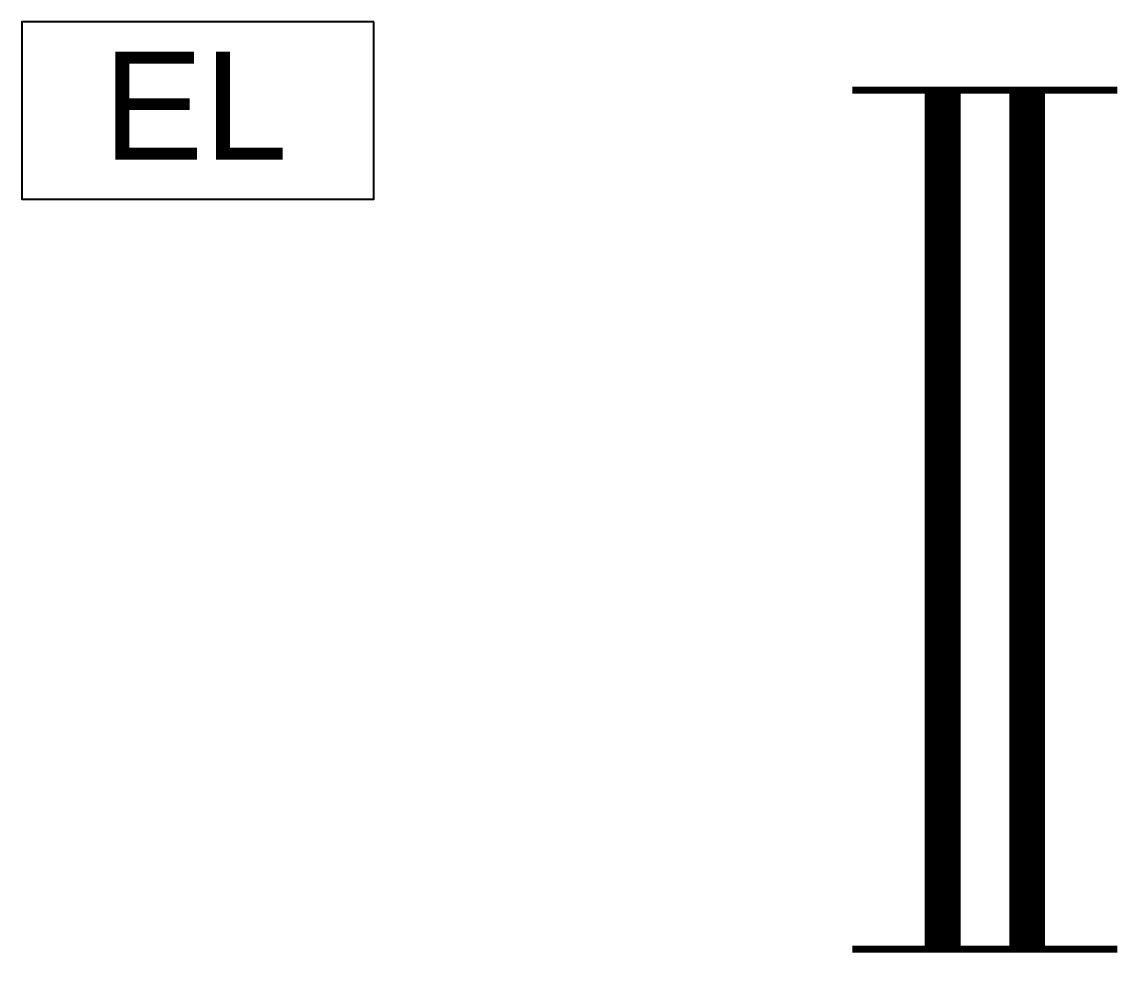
# Model space of a CAD drawing. Header units: inches. Extents: x -106706990 to 300603, y -86718466 to 1728185.
# Drawn here: x 57847 to 59523, y 22055 to 23497 of the extents above; entities that cross this region are included whole.
import ezdxf

# ---------------------------------------------------------------- set-up
doc = ezdxf.new("R2010")
doc.units = ezdxf.units.IN
doc.header["$MEASUREMENT"] = 0
doc.layers.add('EL LIGHT', color=6, linetype='Continuous')
doc.layers.add('LAMP', color=5, linetype='Continuous')
doc.styles.add('arial', font='arial.ttf')

# ---------------------------------------------------------------- blocks, each defined once
blk = doc.blocks.new('YBC 236')
at = {"layer": 'LAMP'}
for points, const_width in [([(-134681.8, 193808.3), (-134681.8, 193533.1)], 10.9), ([(-133371.4, 193808.3), (-133371.4, 193533.1)], 10.9), ([(-134681.8, 193670.7), (-133371.4, 193670.7)], 54.6), ([(-134681.8, 193679.4), (-134681.8, 193404.2)], 10.9), ([(-133371.4, 193679.4), (-133371.4, 193404.2)], 10.9), ([(-134681.8, 193541.8), (-133371.4, 193541.8)], 54.6)]:
    blk.add_lwpolyline(points, dxfattribs=dict(at, const_width=const_width))
blk = doc.blocks.new('*U214')
at = {"layer": 'LAMP', "rotation": 90}
blk.add_blockref('YBC 236', (193606.2, 134026.6, -5.5), dxfattribs=at)
blk = doc.blocks.new('*U215')
at = {"layer": 'LAMP', "color": 0, "linetype": 'ByBlock', "lineweight": -2, "transparency": 16777216}
blk.add_blockref('*U214', (6000, 0), dxfattribs=at)
blk = doc.blocks.new('EMERGENCY LIGHT')
at = {"layer": 'EL LIGHT', "color": 6}
blk.add_lwpolyline([(49517.9, 4899.8), (48981.4, 4899.8), (48981.4, 4629.5), (49517.9, 4629.5)], close=True, dxfattribs=at)
at = {"layer": 'EL LIGHT', "color": 6, "style": 'arial'}
blk.add_text('EL', height=164.84, dxfattribs=at).set_placement((49104.8, 4689.8))

msp = doc.modelspace()

# ---------------------------------------------------------------- block references
at = {"layer": 'LAMP', "color": 0}
for name, p in [('*U215', (53315.6, 22737.4, 5.5)), ('EMERGENCY LIGHT', (8865.6, 18596.7))]:
    msp.add_blockref(name, p, dxfattribs=at)

doc.saveas('drawing.dxf')
